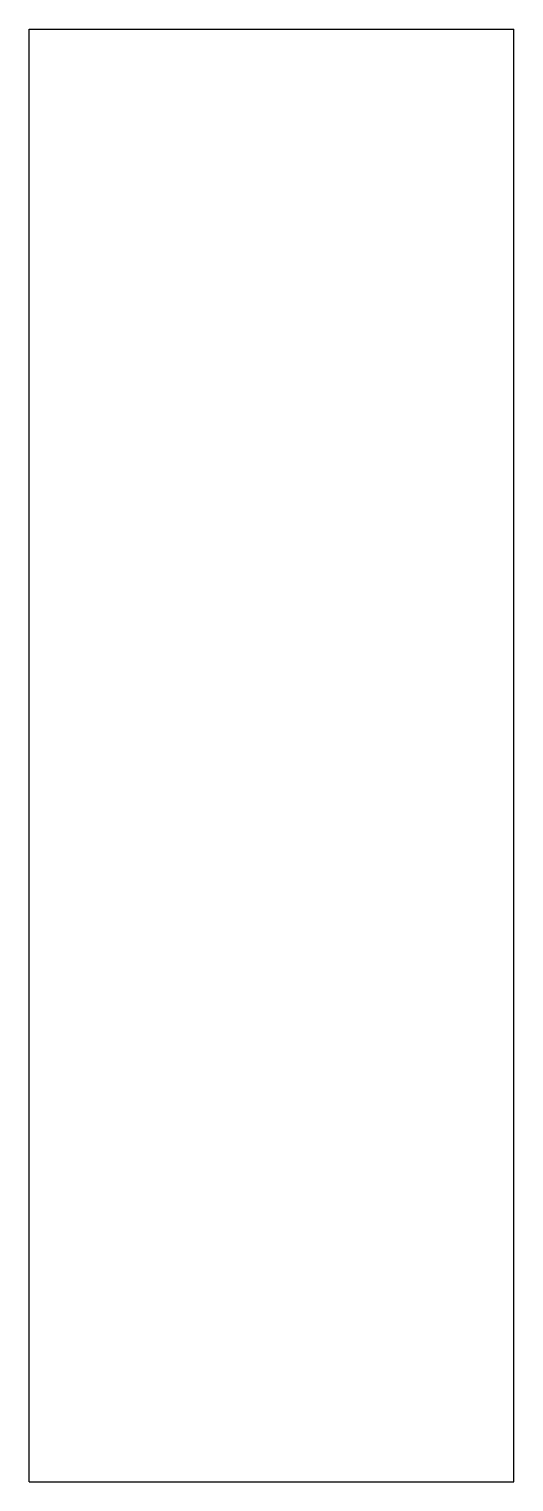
# Model space of a CAD drawing. Header units: metres. Extents: x -5 to 5, y -15 to 15.
import ezdxf

# ---------------------------------------------------------------- set-up
doc = ezdxf.new("R2010")
doc.units = ezdxf.units.M

msp = doc.modelspace()

# ---------------------------------------------------------------- linework, layer by layer
for p, q in [((-5, -15, 2.5), (-5, 15, 2.5)), ((-5, 15, 2.5), (5, 15, 2.5)), ((5, -15, 2.5), (5, 15, 2.5)), ((-5, -15, 2.5), (5, -15, 2.5))]:
    msp.add_line(p, q)

doc.saveas('drawing.dxf')
